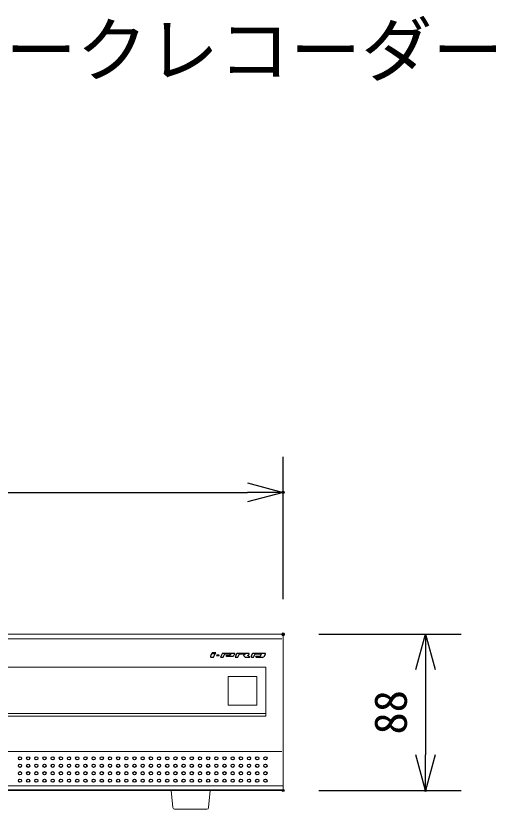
# Model space of a CAD drawing. Units: millimetres, scale not verified. Extents: x -62 to 63, y -56 to 57.
# Drawn here: x -18.9 to 8.1, y 12.14 to 56.76 of the extents above; entities that cross this region are included whole.
import ezdxf
from ezdxf.enums import TextEntityAlignment as Align

# ---------------------------------------------------------------- set-up
doc = ezdxf.new("R2010")
doc.units = ezdxf.units.MM
doc.header["$LTSCALE"] = 0.25
doc.header["$PDMODE"] = 32
doc.header["$PDSIZE"] = 0.125
for name, color, linetype, lineweight in [('0-0_0', 7, 'Continuous', 25), ('0-5_GAIKEI', 7, 'Continuous', 25), ('0-6_SUNPO', 7, 'Continuous', 25)]:
    doc.layers.add(name, color=color, linetype=linetype, lineweight=lineweight)
doc.layers.add('0-2_MOJI1', color=7, linetype='Continuous')
doc.layers.add('0-4_Defpoints', color=7, linetype='Continuous')
doc.styles.add('ＭＳ ゴシック', font='')
doc.styles.get('ＭＳ ゴシック').set_extended_font_data('MS Gothic')

# ---------------------------------------------------------------- blocks, each defined once
blk = doc.blocks.new('_OPEN30')
at = {"layer": '0-0_0'}
blk.add_line((0, 0), (-1, 0), dxfattribs=at)
blk.add_lwpolyline([(-1, 0.2679), (0, 0), (-1, -0.2679)], dxfattribs=at)
blk = doc.blocks.new('D6')
at = {"layer": '0-4_Defpoints'}
for p in [(-4.8415, 21.3615), (-46.8415, 13.3615), (-4.8415, 13.3615)]:
    blk.add_point(p, dxfattribs=at)
at = {"layer": '0-6_SUNPO'}
for p, q in [((-46.8415, 15.3615), (-46.8415, 23.3615)), ((-4.8415, 15.3615), (-4.8415, 23.3615)), ((-44.8415, 21.3615), (-6.8415, 21.3615))]:
    blk.add_line(p, q, dxfattribs=at)
at = {"layer": '0-6_SUNPO', "xscale": 2, "yscale": 2, "rotation": 180}
blk.add_blockref('_OPEN30', (-46.8415, 21.3615), dxfattribs=at)
at = {"layer": '0-6_SUNPO', "xscale": 2, "yscale": 2}
blk.add_blockref('_OPEN30', (-4.8415, 21.3615), dxfattribs=at)
at = {"layer": '0-6_SUNPO', "style": 'ＭＳ ゴシック'}
blk.add_text('420', height=1.833, dxfattribs=at).set_placement((-27.7165, 21.8615), align=Align.BOTTOM_LEFT)
blk = doc.blocks.new('D5')
at = {"layer": '0-4_Defpoints'}
for p in [(-4.8425, 13.3917), (-4.8425, 4.5917), (3.1575, 4.5917)]:
    blk.add_point(p, dxfattribs=at)
at = {"layer": '0-6_SUNPO'}
for p, q in [((-2.8425, 13.3917), (5.1575, 13.3917)), ((3.1575, 11.3917), (3.1575, 6.5917)), ((-2.8425, 4.5917), (5.1575, 4.5917))]:
    blk.add_line(p, q, dxfattribs=at)
at = {"layer": '0-6_SUNPO', "xscale": 2, "yscale": 2}
for p, rotation in [((3.1575, 13.3917), 90), ((3.1575, 4.5917), 270)]:
    blk.add_blockref('_OPEN30', p, dxfattribs=dict(at, rotation=rotation))
at = {"layer": '0-6_SUNPO', "style": 'ＭＳ ゴシック'}
blk.add_text('88', height=1.833, rotation=90, dxfattribs=at).set_placement((2.6575, 7.7417), align=Align.BOTTOM_LEFT)

msp = doc.modelspace()

# ---------------------------------------------------------------- linework, layer by layer
at = {"layer": '0-5_GAIKEI', "lineweight": 18}
for p, q in [((-45.8174, 21.9886), (-3.9173, 21.9886)), ((-3.8674, 21.9387), (-3.8674, 13.2386)), ((-45.8174, 13.1886), (-3.9173, 13.1886)), ((-10.1587, 13.1886), (-10.0753, 12.23)), ((-7.976, 13.1886), (-8.0594, 12.23)), ((-9.9757, 12.1386), (-8.159, 12.1386))]:
    msp.add_line(p, q, dxfattribs=at)
at = {"layer": '0-5_GAIKEI', "color": 1, "lineweight": 18}
for p, q in [((-45.7898, 21.727), (-3.9449, 21.727)), ((-4.8464, 20.1285), (-44.8883, 20.1285)), ((-4.8464, 20.1285), (-4.8419, 17.3695)), ((-6.9534, 17.9908), (-6.9534, 19.5908)), ((-6.9534, 19.5908), (-5.3534, 19.5908)), ((-5.3534, 19.5908), (-5.3534, 17.9908)), ((-5.3534, 17.9908), (-6.9534, 17.9908)), ((-4.8674, 17.5261), (-44.8926, 17.5261)), ((-44.8928, 17.3695), (-4.8421, 17.3695)), ((-45.7814, 15.3886), (-3.9533, 15.3886)), ((-30.9149, 13.4449), (-3.8674, 13.4449)), ((-30.9149, 13.2304), (-3.8681, 13.2304))]:
    msp.add_line(p, q, dxfattribs=at)
at = {"layer": '0-5_GAIKEI'}
for p, q in [((-7.9648, 20.7285), (-7.965, 20.726)), ((-7.965, 20.726), (-7.965, 20.7236)), ((-7.965, 20.7236), (-7.9647, 20.7213)), ((-7.9646, 20.7297), (-7.9648, 20.7285)), ((-7.9647, 20.7213), (-7.9642, 20.719)), ((-7.9643, 20.7309), (-7.9646, 20.7297)), ((-7.9635, 20.7334), (-7.9643, 20.7309)), ((-7.9642, 20.719), (-7.9634, 20.7167)), ((-7.9624, 20.736), (-7.9635, 20.7334)), ((-7.9634, 20.7167), (-7.9624, 20.7145)), ((-7.9398, 20.7829), (-7.9624, 20.736)), ((-7.9624, 20.7145), (-7.9611, 20.7124)), ((-7.9611, 20.7124), (-7.9595, 20.7103)), ((-7.9595, 20.7103), (-7.9577, 20.7083)), ((-7.9577, 20.7083), (-7.9556, 20.7063)), ((-7.9556, 20.7063), (-7.9532, 20.7045)), ((-7.9532, 20.7045), (-7.9506, 20.7028)), ((-7.9506, 20.7028), (-7.9477, 20.7013)), ((-7.9477, 20.7013), (-7.9446, 20.6999)), ((-7.9446, 20.6999), (-7.9413, 20.6987)), ((-7.9413, 20.6987), (-7.9377, 20.6977)), ((-7.8978, 20.8699), (-7.9398, 20.7829)), ((-7.9377, 20.6977), (-7.9358, 20.6973)), ((-7.9358, 20.6973), (-7.932, 20.6967)), ((-7.932, 20.6967), (-7.9281, 20.6963)), ((-7.9281, 20.6963), (-7.9242, 20.6962)), ((-7.9242, 20.6962), (-7.8688, 20.6962)), ((-7.6954, 20.8701), (-7.8978, 20.8699)), ((-7.8655, 20.9372), (-7.8834, 20.8989)), ((-7.8834, 20.8989), (-7.6817, 20.8989)), ((-7.8688, 20.6962), (-7.7787, 20.6964)), ((-7.6636, 20.9372), (-7.8655, 20.9372)), ((-7.7787, 20.6964), (-7.6954, 20.8701)), ((-7.6817, 20.8989), (-7.6636, 20.9372)), ((-7.6076, 20.8086), (-7.6212, 20.7803)), ((-7.6212, 20.7803), (-7.4729, 20.7803)), ((-7.4593, 20.8086), (-7.6076, 20.8086)), ((-7.4729, 20.7803), (-7.4593, 20.8086)), ((-7.3015, 20.8789), (-7.3891, 20.6963)), ((-7.3891, 20.6963), (-7.2337, 20.696)), ((-7.3013, 20.8793), (-7.3015, 20.8789)), ((-7.2988, 20.8832), (-7.3013, 20.8793)), ((-7.2958, 20.8868), (-7.2988, 20.8832)), ((-7.2921, 20.89), (-7.2958, 20.8868)), ((-7.2879, 20.8928), (-7.2921, 20.89)), ((-7.2831, 20.8952), (-7.2879, 20.8928)), ((-7.2776, 20.8972), (-7.2831, 20.8952)), ((-7.2715, 20.8986), (-7.2776, 20.8972)), ((-7.2647, 20.8995), (-7.2715, 20.8986)), ((-7.2572, 20.8999), (-7.2647, 20.8995)), ((-6.6197, 20.8999), (-7.2572, 20.8999)), ((-7.2337, 20.696), (-7.1498, 20.87)), ((-7.1498, 20.87), (-6.8171, 20.8701)), ((-7.0891, 20.7686), (-7.059, 20.7409)), ((-6.9098, 20.7686), (-7.0891, 20.7686)), ((-7.059, 20.7409), (-6.9523, 20.7409)), ((-6.9523, 20.7409), (-6.9524, 20.7408)), ((-6.9524, 20.7408), (-6.7163, 20.7408)), ((-6.8171, 20.8701), (-6.9098, 20.7686)), ((-6.7163, 20.7408), (-6.7114, 20.7409)), ((-6.7114, 20.7409), (-6.7048, 20.7415)), ((-6.7048, 20.7415), (-6.6989, 20.7425)), ((-6.6989, 20.7425), (-6.6935, 20.744)), ((-6.6935, 20.744), (-6.6884, 20.7461)), ((-6.6884, 20.7461), (-6.6836, 20.7487)), ((-6.6836, 20.7487), (-6.6789, 20.752)), ((-6.6789, 20.752), (-6.6744, 20.7561)), ((-6.6744, 20.7561), (-6.6644, 20.7665)), ((-6.6644, 20.7665), (-6.6356, 20.7976)), ((-6.6356, 20.7976), (-6.5902, 20.8472)), ((-6.6134, 20.8995), (-6.6197, 20.8999)), ((-6.6074, 20.8986), (-6.6134, 20.8995)), ((-6.6019, 20.897), (-6.6074, 20.8986)), ((-6.5968, 20.895), (-6.6019, 20.897)), ((-6.5943, 20.8937), (-6.5968, 20.895)), ((-6.5901, 20.8909), (-6.5943, 20.8937)), ((-6.5902, 20.8472), (-6.5872, 20.8504)), ((-6.5865, 20.8878), (-6.5901, 20.8909)), ((-6.5872, 20.8504), (-6.584, 20.8541)), ((-6.5835, 20.8844), (-6.5865, 20.8878)), ((-6.584, 20.8541), (-6.5815, 20.8579)), ((-6.5812, 20.8808), (-6.5835, 20.8844)), ((-6.5815, 20.8579), (-6.5806, 20.8598)), ((-6.5796, 20.8771), (-6.5812, 20.8808)), ((-6.5806, 20.8598), (-6.5798, 20.8618)), ((-6.5798, 20.8618), (-6.5787, 20.8656)), ((-6.5787, 20.8733), (-6.5796, 20.8771)), ((-6.5784, 20.8695), (-6.5787, 20.8733)), ((-6.5787, 20.8656), (-6.5784, 20.8695)), ((-6.4851, 20.8761), (-6.5719, 20.6962)), ((-6.5719, 20.6962), (-6.4164, 20.6963)), ((-6.4849, 20.8766), (-6.4851, 20.8761)), ((-6.4818, 20.882), (-6.4849, 20.8766)), ((-6.4786, 20.8864), (-6.4818, 20.882)), ((-6.4805, 20.8838), (-6.4709, 20.8934)), ((-6.4752, 20.89), (-6.4786, 20.8864)), ((-6.4716, 20.8929), (-6.4752, 20.89)), ((-6.4697, 20.8942), (-6.4716, 20.8929)), ((-6.4676, 20.8953), (-6.4697, 20.8942)), ((-6.4631, 20.8971), (-6.4676, 20.8953)), ((-6.458, 20.8984), (-6.4631, 20.8971)), ((-6.452, 20.8993), (-6.458, 20.8984)), ((-6.4448, 20.8996), (-6.452, 20.8993)), ((-5.8159, 20.8996), (-6.4448, 20.8996)), ((-6.4164, 20.6963), (-6.3301, 20.8751)), ((-6.3301, 20.8751), (-5.9945, 20.8751)), ((-6.0937, 20.7849), (-6.0939, 20.7833)), ((-6.0939, 20.7833), (-6.0938, 20.7802)), ((-6.0938, 20.7802), (-6.093, 20.777)), ((-6.0934, 20.7865), (-6.0937, 20.7849)), ((-6.0921, 20.7897), (-6.0934, 20.7865)), ((-6.093, 20.777), (-6.0915, 20.7735)), ((-6.0899, 20.7931), (-6.0921, 20.7897)), ((-6.0915, 20.7735), (-6.089, 20.7696)), ((-6.0867, 20.7967), (-6.0899, 20.7931)), ((-6.089, 20.7696), (-6.0852, 20.765)), ((-6.0869, 20.7966), (-6.0865, 20.797)), ((-6.0822, 20.8008), (-6.0867, 20.7967)), ((-6.0852, 20.765), (-6.0797, 20.7593)), ((-6.037, 20.8385), (-6.0822, 20.8008)), ((-6.0797, 20.7593), (-6.0757, 20.7555)), ((-6.0757, 20.7555), (-6.0123, 20.6963)), ((-6.0068, 20.8643), (-6.037, 20.8385)), ((-6.0123, 20.6963), (-5.7514, 20.6963)), ((-5.9945, 20.8751), (-6.0068, 20.8643)), ((-5.852, 20.7922), (-5.8518, 20.7936)), ((-5.8516, 20.7906), (-5.852, 20.7922)), ((-5.8518, 20.7936), (-5.8508, 20.7953)), ((-5.8503, 20.7888), (-5.8516, 20.7906)), ((-5.8508, 20.7953), (-5.8486, 20.7975)), ((-5.8479, 20.7864), (-5.8503, 20.7888)), ((-5.8486, 20.7975), (-5.8465, 20.7993)), ((-5.8167, 20.7573), (-5.8479, 20.7864)), ((-5.8465, 20.7993), (-5.8173, 20.8235)), ((-5.8173, 20.8235), (-5.8129, 20.8271)), ((-5.7514, 20.6963), (-5.8167, 20.7573)), ((-5.8093, 20.8992), (-5.8159, 20.8996)), ((-5.8129, 20.8271), (-5.7861, 20.8493)), ((-5.8032, 20.8983), (-5.8093, 20.8992)), ((-5.7976, 20.8967), (-5.8032, 20.8983)), ((-5.7926, 20.8946), (-5.7976, 20.8967)), ((-5.7894, 20.8928), (-5.7926, 20.8946)), ((-5.7854, 20.89), (-5.7894, 20.8928)), ((-5.7861, 20.8493), (-5.7825, 20.8528)), ((-5.782, 20.8868), (-5.7854, 20.89)), ((-5.7825, 20.8528), (-5.7796, 20.8564)), ((-5.7793, 20.8833), (-5.782, 20.8868)), ((-5.7796, 20.8564), (-5.7785, 20.8583)), ((-5.7773, 20.8796), (-5.7793, 20.8833)), ((-5.7785, 20.8583), (-5.7775, 20.8602)), ((-5.7775, 20.8602), (-5.7761, 20.8641)), ((-5.776, 20.8758), (-5.7773, 20.8796)), ((-5.7761, 20.8641), (-5.7754, 20.868)), ((-5.7753, 20.8719), (-5.776, 20.8758)), ((-5.7754, 20.868), (-5.7753, 20.8719)), ((-5.676, 20.7212), (-5.6762, 20.7193)), ((-5.6762, 20.7193), (-5.6762, 20.7175)), ((-5.6762, 20.7175), (-5.6757, 20.714)), ((-5.6751, 20.7252), (-5.676, 20.7212)), ((-5.6757, 20.714), (-5.6746, 20.7107)), ((-5.6735, 20.7293), (-5.6751, 20.7252)), ((-5.6746, 20.7107), (-5.6729, 20.7077)), ((-5.6516, 20.7748), (-5.6735, 20.7293)), ((-5.6729, 20.7077), (-5.6705, 20.7048)), ((-5.6705, 20.7048), (-5.6675, 20.7023)), ((-5.6675, 20.7023), (-5.6639, 20.7)), ((-5.6639, 20.7), (-5.6596, 20.6982)), ((-5.6596, 20.6982), (-5.6548, 20.6969)), ((-5.6548, 20.6969), (-5.6495, 20.6962)), ((-5.6034, 20.8761), (-5.6516, 20.7748)), ((-5.6495, 20.6962), (-5.646, 20.6961)), ((-5.646, 20.6961), (-5.5504, 20.6962)), ((-5.6021, 20.8789), (-5.6034, 20.8761)), ((-5.5995, 20.8832), (-5.6021, 20.8789)), ((-5.5965, 20.887), (-5.5995, 20.8832)), ((-5.593, 20.8904), (-5.5965, 20.887)), ((-5.5891, 20.8932), (-5.593, 20.8904)), ((-5.5847, 20.8956), (-5.5891, 20.8932)), ((-5.5799, 20.8975), (-5.5847, 20.8956)), ((-5.5746, 20.8989), (-5.5799, 20.8975)), ((-5.5689, 20.8997), (-5.5746, 20.8989)), ((-5.5642, 20.8999), (-5.5689, 20.8997)), ((-4.9099, 20.8999), (-5.5642, 20.8999)), ((-5.5504, 20.6962), (-5.5343, 20.6963)), ((-5.5343, 20.6963), (-5.4515, 20.869)), ((-5.4515, 20.869), (-5.0981, 20.869)), ((-5.4258, 20.724), (-5.3949, 20.696)), ((-5.1679, 20.724), (-5.4258, 20.724)), ((-5.3949, 20.696), (-4.9819, 20.696)), ((-5.0981, 20.869), (-5.1679, 20.724)), ((-4.9394, 20.7114), (-4.9364, 20.7152)), ((-4.9364, 20.7152), (-4.934, 20.7195)), ((-4.934, 20.7195), (-4.8693, 20.854)), ((-4.9089, 20.8999), (-4.9099, 20.8999)), ((-4.9019, 20.8994), (-4.9089, 20.8999)), ((-4.8953, 20.8984), (-4.9019, 20.8994)), ((-4.8891, 20.8968), (-4.8953, 20.8984)), ((-4.8837, 20.8948), (-4.8891, 20.8968)), ((-4.879, 20.8924), (-4.8837, 20.8948)), ((-4.875, 20.8897), (-4.879, 20.8924)), ((-4.8718, 20.8868), (-4.875, 20.8897)), ((-4.8692, 20.8836), (-4.8718, 20.8868)), ((-4.8693, 20.854), (-4.8671, 20.8592)), ((-4.8672, 20.8802), (-4.8692, 20.8836)), ((-4.8659, 20.8766), (-4.8672, 20.8802)), ((-4.8671, 20.8592), (-4.8657, 20.8641)), ((-4.8652, 20.8728), (-4.8659, 20.8766)), ((-4.8657, 20.8641), (-4.8651, 20.8686)), ((-4.8651, 20.8707), (-4.8652, 20.8728)), ((-4.8651, 20.8686), (-4.8651, 20.8707)), ((-16.9074, 14.6196), (-16.9074, 14.5376)), ((-14.9074, 14.5377), (-14.9074, 14.6196)), ((-10.0074, 14.6196), (-10.0074, 14.5376))]:
    msp.add_line(p, q, dxfattribs=at)
for centre in [(-18.6674, 14.9986), (-18.2074, 14.9986), (-17.7474, 14.9986), (-17.2874, 14.9986), (-16.8274, 14.9986), (-16.3674, 14.9986), (-15.9074, 14.9986), (-15.4474, 14.9986), (-14.9874, 14.9986), (-14.5274, 14.9986), (-14.0674, 14.9986), (-13.6074, 14.9986), (-13.1474, 14.9986), (-12.6874, 14.9986), (-12.2274, 14.9986), (-11.7674, 14.9986), (-11.3074, 14.9986), (-10.8474, 14.9986), (-10.3874, 14.9986), (-9.9274, 14.9986), (-9.4674, 14.9986), (-9.0074, 14.9986), (-8.5474, 14.9986), (-8.0874, 14.9986), (-7.6274, 14.9986), (-7.1674, 14.9986), (-6.7074, 14.9986), (-6.2474, 14.9986), (-5.7874, 14.9986), (-5.3274, 14.9986), (-4.8674, 14.9986), (-18.6674, 14.5786), (-18.2074, 14.5786), (-17.7474, 14.5786), (-17.2874, 14.5786), (-16.8274, 14.5786), (-16.3674, 14.5786), (-15.9074, 14.5786), (-15.4474, 14.5786), (-14.9874, 14.5786), (-14.5274, 14.5786), (-14.0674, 14.5786), (-13.6074, 14.5786), (-13.1474, 14.5786), (-12.6874, 14.5786), (-12.2274, 14.5786), (-11.7674, 14.5786), (-11.3074, 14.5786), (-10.8474, 14.5786), (-10.3874, 14.5786), (-9.9274, 14.5786), (-9.4674, 14.5786), (-9.0074, 14.5786), (-8.5474, 14.5786), (-8.0874, 14.5786), (-7.6274, 14.5786), (-7.1674, 14.5786), (-6.7074, 14.5786), (-6.2474, 14.5786), (-5.7874, 14.5786), (-5.3274, 14.5786), (-4.8674, 14.5786), (-18.6674, 14.1586), (-18.2074, 14.1586), (-17.7474, 14.1586), (-17.2874, 14.1586), (-16.8274, 14.1586), (-16.3674, 14.1586), (-15.9074, 14.1586), (-15.4474, 14.1586), (-14.9874, 14.1586), (-14.5274, 14.1586), (-14.0674, 14.1586), (-13.6074, 14.1586), (-13.1474, 14.1586), (-12.6874, 14.1586), (-12.2274, 14.1586), (-11.7674, 14.1586), (-11.3074, 14.1586), (-10.8474, 14.1586), (-10.3874, 14.1586), (-9.9274, 14.1586), (-9.4674, 14.1586), (-9.0074, 14.1586), (-8.5474, 14.1586), (-8.0874, 14.1586), (-7.6274, 14.1586), (-7.1674, 14.1586), (-6.7074, 14.1586), (-6.2474, 14.1586), (-5.7874, 14.1586), (-5.3274, 14.1586), (-4.8674, 14.1586), (-18.6674, 13.7386), (-18.2074, 13.7386), (-17.7474, 13.7386), (-17.2874, 13.7386), (-16.8274, 13.7386), (-16.3674, 13.7386), (-15.9074, 13.7386), (-15.4474, 13.7386), (-14.9874, 13.7386), (-14.5274, 13.7386), (-14.0674, 13.7386), (-13.6074, 13.7386), (-13.1474, 13.7386), (-12.6874, 13.7386), (-12.2274, 13.7386), (-11.7674, 13.7386), (-11.3074, 13.7386), (-10.8474, 13.7386), (-10.3874, 13.7386), (-9.9274, 13.7386), (-9.4674, 13.7386), (-9.0074, 13.7386), (-8.5474, 13.7386), (-8.0874, 13.7386), (-7.6274, 13.7386), (-7.1674, 13.7386), (-6.7074, 13.7386), (-6.2474, 13.7386), (-5.7874, 13.7386), (-5.3274, 13.7386), (-4.8674, 13.7386)]:
    msp.add_circle(centre, 0.09, dxfattribs=at)
for centre, start, end in [((-17.1674, 13.6286), 114.28373, 160.69088), ((-14.1674, 13.6286), 14.47005, 80.99008)]:
    msp.add_arc(centre, 0.0872, start, end, dxfattribs=at)
at = {"layer": '0-5_GAIKEI', "lineweight": 18}
for centre, start, end in [((-9.9757, 12.2386), 184.96974, 270), ((-8.159, 12.2386), 270, 355.03026)]:
    msp.add_arc(centre, 0.1, start, end, dxfattribs=at)

# ---------------------------------------------------------------- block references
at = {"layer": '0-6_SUNPO'}
for name in ['D6', 'D5']:
    msp.add_blockref(name, (0.9741, 8.5969), dxfattribs=at)

# ---------------------------------------------------------------- texts
at = {"layer": '0-2_MOJI1', "style": 'ＭＳ ゴシック'}
msp.add_text('ネットワークレコーダー', height=2.933, dxfattribs=at).set_placement((-35.4909, 52.5004), align=Align.BOTTOM_LEFT)

doc.saveas('drawing.dxf')
